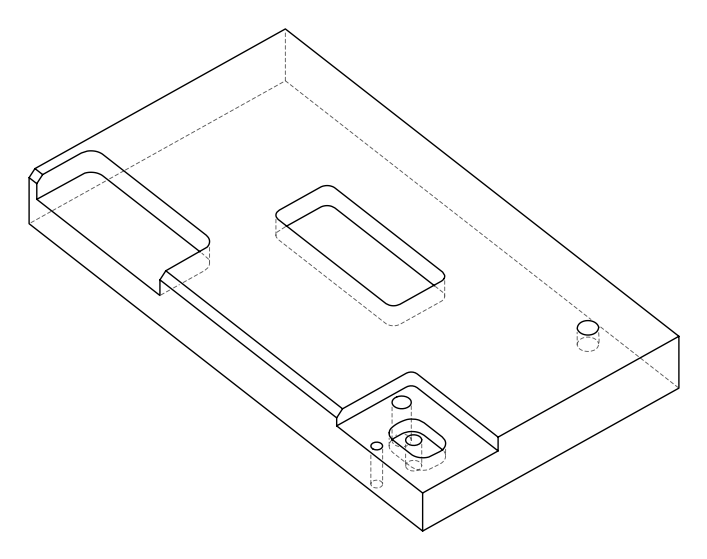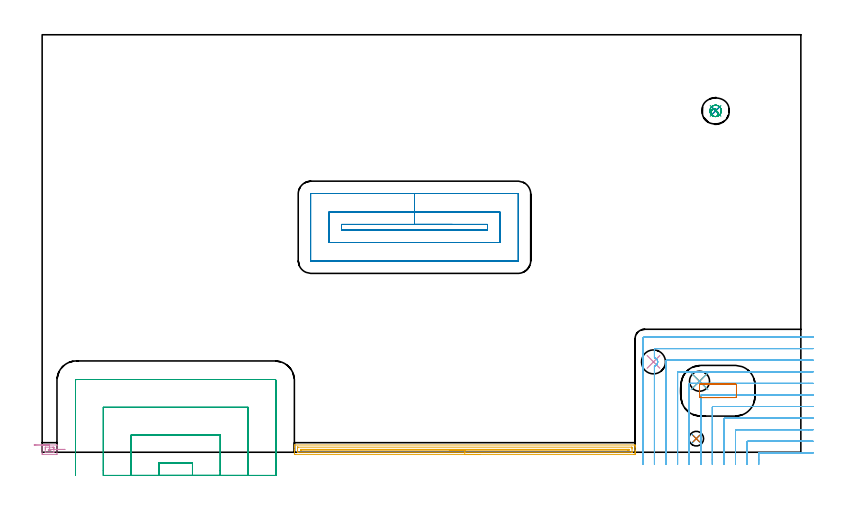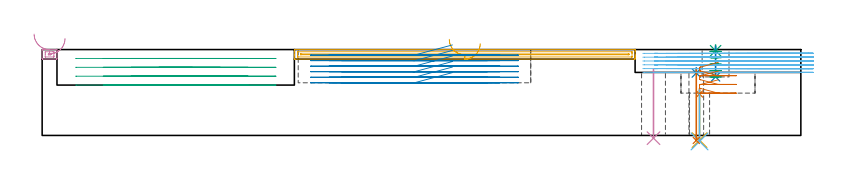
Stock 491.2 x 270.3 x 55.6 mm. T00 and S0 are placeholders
(PLAN: 15 operations, 11 tool changes, 44.6 min)
(1 SPOT_DRILL | STEP1HOLE_1 | NXT0321_9005460120000 | 0.04 min | 3083 mm3)
(2 SPOT_DRILL_1 | STEP1HOLE_2 | NXT0321_9005460120000 | 0.03 min | 1557 mm3)
(3 SPOT_DRILL_2 | STEP1POCKET | NXT0321_9005460120000 | 0.03 min | 10 mm3)
(4 INDEXABLE_INSERT_DRILL_THROUGH_HOLE_FROM_SOLID | STEP1HOLE | NXT0302_002 | 0.18 min | 10455 mm3)
(5 DRILL_THROUGH_HOLE_INTO_CENTER | STEP1HOLE_1 | NXT0301_056 | 0.14 min | 1563 mm3)
(6 DRILL_TO_ENLARGE_THROUGH_HOLE | STEP1HOLE_1 | NXT0301_101 | 0.14 min | 2702 mm3)
(7 DRILL_THROUGH_HOLE_INTO_CENTER_1 | STEP1HOLE_2 | NXT0301_066 | 0.19 min | 2918 mm3)
(8 DRILL_BLIND_HOLE_INTO_CENTER | STEP1POCKET | NXT0301_128 | 0.08 min | 1869 mm3)
(9 MILL_ROUGH_BLIND_HOLE_CONTOUR | STEP1POCKET | NXT0201_013 | Spiral | 0.79 min | 2328 mm3)
(10 AREA_MILL | FG_CHAMFER_SURFACE | UGT0205_001 | 0.39 min | 261 mm3)
(11 AREA_MILL_1 | FG_CHAMFER_SURFACE_1 | UGT0205_001 | 5.45 min | 4393 mm3)
(12 MILL_CORNER_NOTCH_RECTANGULAR | CORNER_NOTCH_RECTANGULAR | NXT0201_013 | Follow Part, ap 2.5, ae 75% | 17.16 min | 119871 mm3)
(13 MILL_RECTANGULAR_POCKET | POCKET_RECTANGULAR_STRAIGHT | UGT0201_106 | Follow Part, ap 6, ae 75% | 0.8 min | 17402 mm3)
(14 MILL_RECTANGULAR_POCKET_1 | POCKET_RECTANGULAR_STRAIGHT_1 | UGT0201_008 | Follow Part, ap 4, ae 75% | 10.63 min | 191972 mm3)
(15 MILL_SLOT | SLOT_PARTIAL_RECTANGULAR | UGT0201_106 | Follow Part, ap 6, ae 75% | 8.52 min | 207231 mm3)
(TOOL NXT0321_9005460120000 | NC Spot Drill, 142deg, 12mm, Carbide, Uncoated | D12 PA142 FL30 Z2)
(TOOL NXT0302_002 | Index. Insert Drill 15.5mm [880-D1550L20-05] | D15.5 PA176 FL78 Z2)
(TOOL NXT0301_056 | Carbide Drill 8.5mm [860.1-0850-026A1-MM 2214] | D8.5 PA140 FL47 Z2)
(TOOL NXT0301_101 | Carbide Drill 13mm [860.1-1300-104A1-MM 2214] | D13 PA140 FL123 Z2)
(TOOL NXT0301_066 | Carbide Drill 9.5mm [860.1-0950-029A1-MM 2214] | D9.5 PA140 FL47 Z2)
(TOOL NXT0301_128 | Carbide Drill 12mm [861.1-1200-036A1-GP GC34] | D12 PA150 FL37.4 Z2)
(TOOL NXT0201_013 | ENDMILL 10mm | D10 FL30 Z4)
(TOOL UGT0205_001 | Chamfer Mill 20 x 3 x 45 deg. | D20 FL50 Z2)
(TOOL UGT0201_106 | End Mill 24 mm | D24 FL25 Z2)
(TOOL UGT0201_008 | End Mill 16 mm | D16 FL32 Z4)
(OP 1 SPOT_DRILL)
G17 G21 G94 G90
T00 M6
G54
G17 G0 G90 X425.6 Y46. S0 M3
G43 Z65.6 H0
G94 G81 G98 Z26.836 F250. R30.4
G80
M5
M2
(OP 2 SPOT_DRILL_1)
G17 G21 G94 G90
T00 M6
G54
G17 G0 G90 X423.5 Y8.8 S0 M3
G43 Z65.6 H0
G94 G81 G98 Z40.391 F250. R43.8
G80
M5
M2
(OP 3 SPOT_DRILL_2)
G17 G21 G94 G90
T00 M6
G54
G17 G0 G90 X436. Y221. S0 M3
G43 Z65.6 H0
G94 G81 G98 Z54.851 F250. R58.6
G80
M5
M2
(OP 4 INDEXABLE_INSERT_DRILL_THROUGH_HOLE_FROM_SOLID)
G17 G21 G94 G90
T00 M6
G54
G17 G0 G90 X395.8 Y58.5 S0 M3
G43 Z65.6 H1
G94 G81 G98 Z-1.771 F250. R42.8
G80
M5
M2
(OP 5 DRILL_THROUGH_HOLE_INTO_CENTER)
G17 G21 G94 G90
T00 M6
G54
G17 G0 G90 X425.6 Y46. S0 M3
G43 Z65.6 H1
G94 G73 G98 Z-3.047 F250. Q7.612 R29.4
G80
M5
M2
(OP 6 DRILL_TO_ENLARGE_THROUGH_HOLE)
G17 G21 G94 G90
T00 M6
G54
G17 G0 G90 X425.6 Y46. S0 M3
G43 Z65.6 H1
G94 G81 G98 Z-3.866 F250. R29.4
G80
M5
M2
(OP 7 DRILL_THROUGH_HOLE_INTO_CENTER_1)
G17 G21 G94 G90
T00 M6
G54
G17 G0 G90 X423.5 Y8.8 S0 M3
G43 Z65.6 H1
G94 G73 G98 Z-3.229 F250. Q8.806 R42.8
G80
M5
M2
(OP 8 DRILL_BLIND_HOLE_INTO_CENTER)
G17 G21 G94 G90
T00 M6
G54
G17 G0 G90 X436. Y221. S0 M3
G43 Z65.6 H1
G94 G81 G98 Z37.9 F250. R57.6
G80
M5
M2
(OP 9 MILL_ROUGH_BLIND_HOLE_CONTOUR)
G17 G21 G94 G90
T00 M6
G54
G17 G0 G90 X436. Y221. S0 M3
G43 Z65.6 H0
Z54.46
G94 G3 X436.41 Y221.948 R0.563 F250.
X434.734 Y222.349 R1.567
X433.174 Y219.562 R2.442
X435.768 Y217.307 R2.829
X439.693 Y220.768 R3.7
X435.768 Y217.307 R-3.7
X437.73 Y219.037 R1.85
X436. Y221. R1.85
G0 Z50.32
G3 X436.41 Y221.948 R0.563
X434.734 Y222.349 R1.567
X433.174 Y219.562 R2.442
X435.768 Y217.307 R2.829
X439.693 Y220.768 R3.7
X435.768 Y217.307 R-3.7
X437.73 Y219.037 R1.85
X436. Y221. R1.85
G0 Z46.18
G3 X436.41 Y221.948 R0.563
X434.734 Y222.349 R1.567
X433.174 Y219.562 R2.442
X435.768 Y217.307 R2.829
X439.693 Y220.768 R3.7
X435.768 Y217.307 R-3.7
X437.73 Y219.037 R1.85
X436. Y221. R1.85
G0 Z42.04
G3 X436.41 Y221.948 R0.563
X434.734 Y222.349 R1.567
X433.174 Y219.562 R2.442
X435.768 Y217.307 R2.829
X439.693 Y220.768 R3.7
X435.768 Y217.307 R-3.7
X437.73 Y219.037 R1.85
X436. Y221. R1.85
G0 Z37.9
G3 X436.41 Y221.948 R0.563
X434.734 Y222.349 R1.567
X433.174 Y219.562 R2.442
X435.768 Y217.307 R2.829
X439.693 Y220.768 R3.7
X435.768 Y217.307 R-3.7
X437.73 Y219.037 R1.85
X436. Y221. R1.85
G0 Z65.6
M5
M2
(OP 10 AREA_MILL)
G17 G21 G94 G90
T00 M6
G54
G17 G0 G90 X-5.2 Y4.7 S1061 M3
G43 Z65.6 H0
G94 G1 X-5.162 Z64.728 F250.
X-5.048 Z63.863
X-4.859 Z63.012
X-4.597 Z62.18
X-4.263 Z61.374
X-3.86 Z60.6
X-3.392 Z59.864
X-2.86 Z59.172
X-2.271 Z58.529
X-1.628 Z57.939
X-0.936 Z57.408
X-0.2 Z56.94
X0.574 Z56.537
X1.38 Z56.203
X2.212 Z55.941
X3.064 Z55.752
X3.928 Z55.638
X4.8 Z55.6
X9.192
X9.3 Y4.699 Z55.599
X9.59 Y4.693 Z55.593
X9.6 Y4.288 Z55.187
Y-1.108 Z49.792
X9.59 Y-1.492 Z49.405
X9.404 Y-1.5 Z49.4
X0.408
X0.195 Y-1.498 Z49.402
X0.01 Y-1.492 Z49.406
X0. Y-1.107 Z49.793
Y-1.077 Z49.823
Y4.277 Z55.177
X0.01 Y4.693 Z55.593
X0.408 Y4.7 Z55.6
X4.8
Y3.286 Z54.186
X6.634
X7.435 Y3.284 Z54.184
X7.535 Y3.282 Z54.182
X7.576 Y3.279 Z54.179
X7.59 Y3.143 Z54.043
X7.598 Y2.813 Z53.713
X7.6 Y2.647 Z53.547
Y0.553 Z51.453
X7.598 Y0.387 Z51.287
X7.59 Y0.057 Z50.957
X7.576 Y-0.079 Z50.821
X7.535 Y-0.082 Z50.818
X7.435 Y-0.085 Z50.815
X2.165
X2.085 Y-0.084 Z50.816
X2.016 Y-0.079 Z50.821
X2.004 Y-0.058 Z50.842
X2.002 Y-0.049 Z50.851
X2. Y0.002 Z50.902
Y1.766 Z52.666
Y2.647 Z53.547
X2.002 Y2.813 Z53.713
X2.01 Y3.143 Z54.043
X2.024 Y3.279 Z54.179
X2.065 Y3.282 Z54.182
X2.165 Y3.285 Z54.185
X4.8 Y3.286 Z54.186
Y1.871 Z52.771
X5.41 Y1.87 Z52.77
X5.527 Y1.867 Z52.767
X5.564 Y1.865 Z52.765
X5.59 Y1.856 Z52.756
X5.594 Y1.8 Z52.7
X5.599 Y1.68 Z52.58
Y1.6 Z52.5
X5.593 Y1.399 Z52.299
X5.59 Y1.351 Z52.251
X5.58 Y1.335 Z52.235
X5.521 Y1.333 Z52.233
X5.341 Y1.331 Z52.231
X5.07 Y1.329 Z52.229
X4.8
X4.53
X4.259 Y1.331 Z52.231
X4.079 Y1.333 Z52.233
X4.02 Y1.335 Z52.235
X4.01 Y1.351 Z52.251
X4.007 Y1.399 Z52.299
X4.004 Y1.6 Z52.5
X4.007 Y1.801 Z52.701
X4.01 Y1.849 Z52.749
X4.02 Y1.865 Z52.765
X4.079 Y1.867 Z52.767
X4.259 Y1.869 Z52.769
X4.53 Y1.871 Z52.771
X4.8
X5.672 Y1.872 Z52.81
X6.536 Z52.924
X7.388 Z53.113
X8.22 Y1.873 Z53.376
X9.026 Z53.71
X9.799 Z54.113
X10.535 Y1.874 Z54.582
X11.227 Z55.114
X11.87 Z55.703
X12.459 Y1.875 Z56.347
X12.99 Z57.039
X13.458 Z57.775
X13.861 Z58.549
X14.194 Z59.355
X14.456 Z60.187
X14.645 Y1.876 Z61.039
X14.758 Z61.904
X14.796 Z62.776
G0 Z65.6
M5
M2
(OP 11 AREA_MILL_1)
G17 G21 G94 G90
T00 M6
G54
G17 G0 G90 X283.6 Y-1.5 S1061 M3
G43 Z65.6 H0
Z59.4
G94 G1 X283.562 Z58.528 F250.
X283.448 Z57.664
X283.259 Z56.812
X282.997 Z55.98
X282.663 Z55.174
X282.26 Z54.4
X281.791 Z53.664
X281.26 Z52.972
X280.671 Z52.329
X280.028 Z51.74
X279.336 Z51.209
X278.6 Z50.74
X277.826 Z50.337
X277.02 Z50.003
X276.188 Z49.741
X275.336 Z49.552
X274.472 Z49.438
X273.6 Z49.4
X163.898 Y-1.499 Z49.401
X163.443 Y-1.495 Z49.403
X163.309 Y-1.491 Z49.405
X163.3 Y-1.045 Z49.851
Y0.718 Z51.613
Y1.3 Z52.198
Y1.6 Z52.497
Y3.363 Z54.258
Y3.963 Z54.862
Y4.245 Z55.144
X163.301 Y4.392 Z55.291
X163.31 Y4.694 Z55.593
X163.452 Y4.7 Z55.6
X383.748
X383.89 Y4.694 Z55.593
X383.9 Y4.391 Z55.29
Y3.963 Z54.862
Y3.363 Z54.258
Y1.3 Z52.198
Y0.718 Z51.613
Y0.128 Z51.023
Y-0.163 Z50.732
Y-0.754 Z50.142
X383.897 Y-1.045 Z49.851
X383.891 Y-1.491 Z49.405
X383.757 Y-1.495 Z49.403
X383.302 Y-1.5 Z49.4
X273.6
Y-0.086 Z50.814
X165.681 Y-0.085 Z50.815
X165.601 Y-0.084 Z50.816
X165.319 Y-0.079 Z50.821
X165.31 Y0.012 Z50.912
X165.303 Y0.211 Z51.111
X165.301 Y0.718 Z51.618
X165.3 Y1.095 Z51.995
X165.301 Y2.857 Z53.757
X165.308 Y3.235 Z54.135
X165.31 Y3.28 Z54.18
X165.327 Y3.281 Z54.181
X165.376 Y3.284 Z54.184
X165.478 Y3.285 Z54.185
X165.681 Y3.286 Z54.186
X381.519 Y3.285 Z54.185
X381.599 Y3.284 Z54.184
X381.881 Y3.279 Z54.179
X381.89 Y3.188 Z54.088
X381.897 Y2.989 Z53.889
X381.899 Y2.482 Z53.382
X381.9 Y2.105 Z53.005
X381.899 Y0.343 Z51.243
X381.892 Y-0.035 Z50.865
X381.89 Y-0.08 Z50.82
X381.873 Y-0.081 Z50.819
X381.824 Y-0.084 Z50.816
X381.722 Y-0.085 Z50.815
X381.519 Y-0.086 Z50.814
X273.6
Y1.328 Z52.228
X167.74 Y1.329 Z52.229
X167.465 Y1.33 Z52.23
X167.374 Y1.332 Z52.232
X167.31 Y1.335 Z52.235
X167.306 Y1.437 Z52.337
X167.302 Y1.6 Z52.5
X167.301 Y1.762 Z52.662
X167.305 Y1.817 Z52.717
X167.31 Y1.857 Z52.757
X167.331 Y1.865 Z52.765
X167.465 Y1.867 Z52.767
X168.083 Y1.871 Z52.771
X379.46
X379.735 Y1.87 Z52.77
X379.826 Y1.868 Z52.768
X379.89 Y1.865 Z52.765
X379.894 Y1.763 Z52.663
X379.898 Y1.6 Z52.5
X379.899 Y1.438 Z52.338
X379.895 Y1.383 Z52.283
X379.89 Y1.343 Z52.243
X379.869 Y1.335 Z52.235
X379.735 Y1.333 Z52.233
X379.117 Y1.329 Z52.229
X273.6 Y1.328 Z52.228
X272.728 Z52.267
X271.863 Z52.38
X271.012 Z52.569
X270.18 Z52.832
X269.374 Z53.165
X268.6 Z53.568
X267.864 Z54.037
X267.172 Z54.568
X266.529 Z55.157
X265.94 Z55.801
X265.408 Z56.493
X264.94 Z57.228
X264.537 Z58.002
X264.203 Z58.808
X263.941 Z59.64
X263.752 Z60.492
X263.638 Z61.357
X263.6 Z62.228
G0 Z65.6
M5
M2
(OP 12 MILL_CORNER_NOTCH_RECTANGULAR)
G17 G21 G94 G90
T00 M6
G54
G17 G0 G90 X499.184 Y-0.4 S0 M3
G43 Z65.6 H0
Z53.133
G94 G1 X496.184 F250.
X464.394 F500.
G3 X463.9 Y-0.894 R0.5
G1 Y-5.
Y-8. F250.
G0 Z65.6
X499.2 Y7.1
Z53.133
G1 X496.2
X456.895 F500.
G3 X456.4 Y6.605 R0.5
G1 Y-5.
Y-8. F250.
G0 Z65.6
X499.2 Y14.6
Z53.133
G1 X496.2
X449.395 F500.
G3 X448.9 Y14.105 R0.5
G1 Y-5.
Y-8. F250.
G0 Z65.6
X499.2 Y22.1
Z53.133
G1 X496.2
X441.895 F500.
G3 X441.4 Y21.605 R0.5
G1 Y-5.
Y-8. F250.
G0 Z65.6
X499.2 Y29.6
Z53.133
G1 X496.2
X434.395 F500.
G3 X433.9 Y29.105 R0.5
G1 Y-5.
Y-8. F250.
G0 Z65.6
X499.2 Y37.1
Z53.133
G1 X496.2
X426.896 F500.
G3 X426.4 Y36.604 R0.5
G1 Y-5.
Y-8. F250.
G0 Z65.6
X499.2 Y44.6
Z53.133
G1 X496.2
X426.093 F500.
X426.013 Y44.574
G2 X425.805 Y44.53 R1.486
X425.103 Y44.6 R1.486
G1 X419.396
G3 X418.9 Y44.104 R0.5
G1 Y-5.
Y-8. F250.
G0 Z65.6
X499.2 Y52.1
Z53.133
G1 X496.2
X411.896 F500.
G3 X411.4 Y51.604 R0.5
G1 Y-5.
Y-8. F250.
G0 Z65.6
X499.2 Y59.6
Z53.133
G1 X496.2
X404.396 F500.
G3 X403.9 Y59.104 R0.5
G1 Y-5.
Y-8. F250.
G0 Z65.6
X499.2 Y67.1
Z53.133
G1 X496.2
X396.896 F500.
G3 X396.4 Y66.604 R0.5
G1 Y61.175
G2 X396.826 Y61.046 R2.795
G1 X397.349 Y60.768
G2 X398.024 Y60.109 R2.878
G1 X398.302 Y59.622
G2 X398.419 Y57.689 R2.846
X398.294 Y57.349 R2.846
G1 X397.98 Y56.835
X397.68 Y56.499
X397.278 Y56.194
G2 X396.4 Y55.829 R2.765
G1 Y-5.
Y-8. F250.
G0 Z65.6
X499.2 Y74.6
Z53.133
G1 X496.2
X390. F500.
G3 X388.9 Y73.5 R1.1
G1 Y-5.
Y-8. F250.
G0 Z65.6
X499.184 Y-0.4
Z50.667
G1 X496.184
X464.394 F500.
G3 X463.9 Y-0.894 R0.5
G1 Y-5.
Y-8. F250.
G0 Z65.6
X499.2 Y7.1
Z50.667
G1 X496.2
X456.895 F500.
G3 X456.4 Y6.605 R0.5
G1 Y-5.
Y-8. F250.
G0 Z65.6
X499.2 Y14.6
Z50.667
G1 X496.2
X449.395 F500.
G3 X448.9 Y14.105 R0.5
G1 Y-5.
Y-8. F250.
G0 Z65.6
X499.2 Y22.1
Z50.667
G1 X496.2
X441.895 F500.
G3 X441.4 Y21.605 R0.5
G1 Y-5.
Y-8. F250.
G0 Z65.6
X499.2 Y29.6
Z50.667
G1 X496.2
X434.395 F500.
G3 X433.9 Y29.105 R0.5
G1 Y-5.
Y-8. F250.
G0 Z65.6
X499.2 Y37.1
Z50.667
G1 X496.2
X426.896 F500.
G3 X426.4 Y36.604 R0.5
G1 Y-5.
Y-8. F250.
G0 Z65.6
X499.2 Y44.6
Z50.667
G1 X496.2
X426.093 F500.
X426.013 Y44.574
G2 X425.103 Y44.6 R1.486
G1 X419.396
G3 X418.9 Y44.104 R0.5
G1 Y-5.
Y-8. F250.
G0 Z65.6
X499.2 Y52.1
Z50.667
G1 X496.2
X411.896 F500.
G3 X411.4 Y51.604 R0.5
G1 Y-5.
Y-8. F250.
G0 Z65.6
X499.2 Y59.6
Z50.667
G1 X496.2
X404.396 F500.
G3 X403.9 Y59.104 R0.5
G1 Y-5.
Y-8. F250.
G0 Z65.6
X499.2 Y67.1
Z50.667
G1 X496.2
X396.896 F500.
G3 X396.4 Y66.604 R0.5
G1 Y61.175
G2 X396.826 Y61.046 R2.795
G1 X397.349 Y60.768
G2 X398.024 Y60.109 R2.878
G1 X398.302 Y59.622
G2 X398.294 Y57.349 R2.846
G1 X397.98 Y56.835
X397.68 Y56.499
X397.278 Y56.194
G2 X396.4 Y55.829 R2.765
G1 Y-5.
Y-8. F250.
G0 Z65.6
X499.2 Y74.6
Z50.667
G1 X496.2
X390. F500.
G3 X388.9 Y73.5 R1.1
G1 Y-5.
Y-8. F250.
G0 Z65.6
X499.184 Y-0.4
Z48.2
G1 X496.184
X464.394 F500.
G3 X463.9 Y-0.894 R0.5
G1 Y-5.
Y-8. F250.
G0 Z65.6
X499.2 Y7.1
Z48.2
G1 X496.2
X456.895 F500.
G3 X456.4 Y6.605 R0.5
G1 Y-5.
Y-8. F250.
G0 Z65.6
X499.2 Y14.6
Z48.2
G1 X496.2
X449.395 F500.
G3 X448.9 Y14.105 R0.5
G1 Y-5.
Y-8. F250.
G0 Z65.6
X499.2 Y22.1
Z48.2
G1 X496.2
X441.895 F500.
G3 X441.4 Y21.605 R0.5
G1 Y-5.
Y-8. F250.
G0 Z65.6
X499.2 Y29.6
Z48.2
G1 X496.2
X434.395 F500.
G3 X433.9 Y29.105 R0.5
G1 Y-5.
Y-8. F250.
G0 Z65.6
X499.2 Y37.1
Z48.2
G1 X496.2
X426.896 F500.
G3 X426.4 Y36.604 R0.5
G1 Y-5.
Y-8. F250.
G0 Z65.6
X499.2 Y44.6
Z48.2
G1 X496.2
X426.093 F500.
X426.013 Y44.574
G2 X425.353 Y44.535 R1.486
X425.104 Y44.6 R1.484
G1 X419.396
G3 X418.9 Y44.104 R0.5
G1 Y-5.
Y-8. F250.
G0 Z65.6
X499.2 Y52.1
Z48.2
G1 X496.2
X411.896 F500.
G3 X411.4 Y51.604 R0.5
G1 Y-5.
Y-8. F250.
G0 Z65.6
X499.2 Y59.6
Z48.2
G1 X496.2
X404.396 F500.
G3 X403.9 Y59.104 R0.5
G1 Y-5.
Y-8. F250.
G0 Z65.6
X499.2 Y67.1
Z48.2
G1 X496.2
X396.896 F500.
G3 X396.4 Y66.604 R0.5
G1 Y61.175
G2 X396.826 Y61.046 R2.795
G1 X397.349 Y60.768
G2 X397.617 Y60.556 R2.878
X398.023 Y60.11 R2.878
G1 X398.304 Y59.618
G2 X398.371 Y57.541 R2.846
X398.294 Y57.349 R2.846
G1 X397.98 Y56.835
X397.68 Y56.499
X397.276 Y56.193
G2 X396.9 Y55.993 R2.762
X396.4 Y55.829 R2.765
G1 Y-5.
Y-8. F250.
G0 Z65.6
X499.2 Y74.6
Z48.2
G1 X496.2
X390. F500.
G3 X388.9 Y73.5 R1.1
G1 Y-5.
Y-8. F250.
G0 Z65.6
X499.184 Y-0.4
Z45.733
G1 X496.184
X464.394 F500.
G3 X463.9 Y-0.894 R0.5
G1 Y-5.
Y-8. F250.
G0 Z65.6
X499.2 Y7.1
Z45.733
G1 X496.2
X456.895 F500.
G3 X456.4 Y6.605 R0.5
G1 Y-5.
Y-8. F250.
G0 Z65.6
X499.2 Y14.6
Z45.733
G1 X496.2
X449.395 F500.
G3 X448.9 Y14.105 R0.5
G1 Y-5.
Y-8. F250.
G0 Z65.6
X499.2 Y22.1
Z45.733
G1 X496.2
X441.895 F500.
G3 X441.4 Y21.605 R0.5
G1 Y-5.
Y-8. F250.
G0 Z65.6
X499.2 Y29.6
Z45.733
G1 X496.2
X434.395 F500.
G3 X433.9 Y29.105 R0.5
G1 Y-5.
Y-8. F250.
G0 Z65.6
X499.2 Y37.1
Z45.733
G1 X496.2
X426.896 F500.
G3 X426.4 Y36.604 R0.5
G1 Y-5.
Y-8. F250.
G0 Z65.6
X499.2 Y44.6
Z45.733
G1 X496.2
X426.093 F500.
X426.013 Y44.574
G2 X425.353 Y44.535 R1.486
X425.104 Y44.6 R1.484
G1 X419.396
G3 X418.9 Y44.104 R0.5
G1 Y-5.
Y-8. F250.
G0 Z65.6
X499.2 Y52.1
Z45.733
G1 X496.2
X411.896 F500.
G3 X411.4 Y51.604 R0.5
G1 Y-5.
Y-8. F250.
G0 Z65.6
X499.2 Y59.6
Z45.733
G1 X496.2
X404.396 F500.
G3 X403.9 Y59.104 R0.5
G1 Y-5.
Y-8. F250.
G0 Z65.6
X499.2 Y67.1
Z45.733
G1 X496.2
X396.896 F500.
G3 X396.4 Y66.604 R0.5
G1 Y61.175
G2 X396.826 Y61.046 R2.795
G1 X397.349 Y60.768
G2 X397.617 Y60.556 R2.878
X398.023 Y60.11 R2.878
G1 X398.304 Y59.618
G2 X398.371 Y57.541 R2.846
X398.294 Y57.349 R2.846
G1 X397.98 Y56.835
X397.68 Y56.499
X397.276 Y56.193
G2 X396.9 Y55.993 R2.762
X396.4 Y55.829 R2.765
G1 Y-5.
Y-8. F250.
G0 Z65.6
X499.2 Y74.6
Z45.733
G1 X496.2
X390. F500.
G3 X388.9 Y73.5 R1.1
G1 Y-5.
Y-8. F250.
G0 Z65.6
X499.184 Y-0.4
Z43.267
G1 X496.184
X464.394 F500.
G3 X463.9 Y-0.894 R0.5
G1 Y-5.
Y-8. F250.
G0 Z65.6
X499.2 Y7.1
Z43.267
G1 X496.2
X456.895 F500.
G3 X456.4 Y6.605 R0.5
G1 Y-5.
Y-8. F250.
G0 Z65.6
X499.2 Y14.6
Z43.267
G1 X496.2
X449.395 F500.
G3 X448.9 Y14.105 R0.5
G1 Y-5.
Y-8. F250.
G0 Z65.6
X499.2 Y22.1
Z43.267
G1 X496.2
X441.895 F500.
G3 X441.4 Y21.605 R0.5
G1 Y-5.
Y-8. F250.
G0 Z65.6
X499.2 Y29.6
Z43.267
G1 X496.2
X434.395 F500.
G3 X433.9 Y29.105 R0.5
G1 Y-5.
Y-8. F250.
G0 Z65.6
X499.2 Y37.1
Z43.267
G1 X496.2
X426.896 F500.
G3 X426.4 Y36.604 R0.5
G1 Y-5.
Y-8. F250.
G0 Z65.6
X499.2 Y44.6
Z43.267
G1 X496.2
X426.093 F500.
X426.013 Y44.574
G2 X425.103 Y44.6 R1.486
G1 X419.396
G3 X418.9 Y44.104 R0.5
G1 Y-5.
Y-8. F250.
G0 Z65.6
X499.2 Y52.1
Z43.267
G1 X496.2
X411.896 F500.
G3 X411.4 Y51.604 R0.5
G1 Y-5.
Y-8. F250.
G0 Z65.6
X499.2 Y59.6
Z43.267
G1 X496.2
X404.396 F500.
G3 X403.9 Y59.104 R0.5
G1 Y-5.
Y-8. F250.
G0 Z65.6
X499.2 Y67.1
Z43.267
G1 X496.2
X396.896 F500.
G3 X396.4 Y66.604 R0.5
G1 Y61.175
G2 X396.826 Y61.046 R2.795
G1 X397.349 Y60.768
G2 X398.024 Y60.109 R2.878
G1 X398.302 Y59.622
G2 X398.294 Y57.349 R2.846
G1 X397.98 Y56.835
X397.68 Y56.499
X397.278 Y56.194
G2 X396.4 Y55.829 R2.765
G1 Y-5.
Y-8. F250.
G0 Z65.6
X499.2 Y74.6
Z43.267
G1 X496.2
X390. F500.
G3 X388.9 Y73.5 R1.1
G1 Y-5.
Y-8. F250.
G0 Z65.6
X499.184 Y-0.4
Z40.8
G1 X496.184
X464.394 F500.
G3 X463.9 Y-0.894 R0.5
G1 Y-5.
Y-8. F250.
G0 Z65.6
X499.2 Y7.1
Z40.8
G1 X496.2
X456.895 F500.
G3 X456.4 Y6.605 R0.5
G1 Y-5.
Y-8. F250.
G0 Z65.6
X499.2 Y14.6
Z40.8
G1 X496.2
X449.395 F500.
G3 X448.9 Y14.105 R0.5
G1 Y-5.
Y-8. F250.
G0 Z65.6
X499.2 Y22.1
Z40.8
G1 X496.2
X441.895 F500.
G3 X441.4 Y21.605 R0.5
G1 Y-5.
Y-8. F250.
G0 Z65.6
X499.2 Y29.6
Z40.8
G1 X496.2
X434.395 F500.
G3 X433.9 Y29.105 R0.5
G1 Y-5.
Y-8. F250.
G0 Z65.6
X499.2 Y37.1
Z40.8
G1 X496.2
X426.896 F500.
G3 X426.4 Y36.604 R0.5
G1 Y-5.
Y-8. F250.
G0 Z65.6
X499.2 Y44.6
Z40.8
G1 X496.2
X426.093 F500.
X426.013 Y44.574
G2 X425.103 Y44.6 R1.486
G1 X419.396
G3 X418.9 Y44.104 R0.5
G1 Y-5.
Y-8. F250.
G0 Z65.6
X499.2 Y52.1
Z40.8
G1 X496.2
X411.896 F500.
G3 X411.4 Y51.604 R0.5
G1 Y-5.
Y-8. F250.
G0 Z65.6
X499.2 Y59.6
Z40.8
G1 X496.2
X404.396 F500.
G3 X403.9 Y59.104 R0.5
G1 Y-5.
Y-8. F250.
G0 Z65.6
X499.2 Y67.1
Z40.8
G1 X496.2
X396.896 F500.
G3 X396.4 Y66.604 R0.5
G1 Y61.175
G2 X396.826 Y61.046 R2.795
G1 X397.349 Y60.768
G2 X398.024 Y60.109 R2.878
G1 X398.302 Y59.622
G2 X398.294 Y57.349 R2.846
G1 X397.98 Y56.835
X397.68 Y56.499
X397.278 Y56.194
G2 X396.4 Y55.829 R2.765
G1 Y-5.
Y-8. F250.
G0 Z65.6
X499.2 Y74.6
Z40.8
G1 X496.2
X390. F500.
G3 X388.9 Y73.5 R1.1
G1 Y-5.
Y-8. F250.
G0 Z65.6
M5
M2
(OP 13 MILL_RECTANGULAR_POCKET)
G17 G21 G94 G90
T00 M6
G54
G17 G0 G90 X437.773 Y44.2 S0 M3
G43 Z65.6 H0
Z47.32
G94 G1 X426.4 Z44.273 F250.
X426.31 Z44.249
X426.101 Y44.147 Z44.191
X425.912 Y44.041 Z44.133
X425.759 Y43.888 Z44.075
X425.653 Y43.699 Z44.017
X425.6 Y43.49 Z43.959
Y36.11 Z41.981
X425.653 Y35.901 Z41.923
X425.759 Y35.712 Z41.865
X425.912 Y35.559 Z41.808
X426.101 Y35.453 Z41.75
X426.31 Y35.4 Z41.692
X426.4 Z41.668
X437.55 Z38.68
X448.7 F500.
G3 X449.5 Y36.2 R0.8
G1 Y43.4
G3 X448.7 Y44.2 R0.8
G1 X426.4
G3 X425.6 Y43.4 R0.8
G1 Y36.2
G3 X426.4 Y35.4 R0.8
G1 X437.55
X438.55
G0 X437.773 Y44.2 Z41.68
G1 X426.4 Z38.633 F250.
X426.31 Z38.609
X426.101 Y44.147 Z38.551
X425.912 Y44.041 Z38.493
X425.759 Y43.888 Z38.435
X425.653 Y43.699 Z38.377
X425.6 Y43.49 Z38.319
Y36.11 Z36.341
X425.653 Y35.901 Z36.283
X425.759 Y35.712 Z36.226
X425.912 Y35.559 Z36.168
X426.101 Y35.453 Z36.11
X426.31 Y35.4 Z36.052
X426.4 Z36.028
X437.55 Z33.04
X448.7 F500.
G3 X449.5 Y36.2 R0.8
G1 Y43.4
G3 X448.7 Y44.2 R0.8
G1 X426.4
G3 X425.6 Y43.4 R0.8
G1 Y36.2
G3 X426.4 Y35.4 R0.8
G1 X437.55
X438.55
G0 X437.773 Y44.2 Z36.04
G1 X426.4 Z32.993 F250.
X426.31 Z32.969
X426.101 Y44.147 Z32.911
X425.912 Y44.041 Z32.853
X425.759 Y43.888 Z32.795
X425.653 Y43.699 Z32.737
X425.6 Y43.49 Z32.679
Y36.11 Z30.701
X425.653 Y35.901 Z30.644
X425.759 Y35.712 Z30.586
X425.912 Y35.559 Z30.528
X426.101 Y35.453 Z30.47
X426.31 Y35.4 Z30.412
X426.4 Z30.388
X437.55 Z27.4
X448.7 F500.
G3 X449.5 Y36.2 R0.8
G1 Y43.4
G3 X448.7 Y44.2 R0.8
G1 X426.4
G3 X425.6 Y43.4 R0.8
G1 Y36.2
G3 X426.4 Y35.4 R0.8
G1 X437.55
X438.55
G0 Z65.6
M5
M2
(OP 14 MILL_RECTANGULAR_POCKET_1)
G17 G21 G94 G90
T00 M6
G54
G17 G0 G90 X265.619 Y147.5 S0 M3
G43 Z65.6 H0
Z58.6
G94 G1 X241.05 Z52.017 F250.
X193.8 F500.
Y143.8
X288.3
Y147.5
X241.05
Y155.5
X185.8
Y135.8
X296.3
Y155.5
X241.05
Y167.5
X174.1
G3 X173.8 Y167.2 R0.3
G1 Y124.1
G3 X174.1 Y123.8 R0.3
G1 X308.
G3 X308.3 Y124.1 R0.3
G1 Y167.2
G3 X308. Y167.5 R0.3
G1 X241.05
X240.05
G0 X265.619 Y147.5 Z55.017
G1 X241.05 Z48.433 F250.
X193.8 F500.
Y143.8
X288.3
Y147.5
X241.05
Y155.5
X185.8
Y135.8
X296.3
Y155.5
X241.05
Y167.5
X174.1
G3 X173.8 Y167.2 R0.3
G1 Y124.1
G3 X174.1 Y123.8 R0.3
G1 X308.
G3 X308.3 Y124.1 R0.3
G1 Y167.2
G3 X308. Y167.5 R0.3
G1 X241.05
X240.05
G0 X265.619 Y147.5 Z51.433
G1 X241.05 Z44.85 F250.
X193.8 F500.
Y143.8
X288.3
Y147.5
X241.05
Y155.5
X185.8
Y135.8
X296.3
Y155.5
X241.05
Y167.5
X174.1
G3 X173.8 Y167.2 R0.3
G1 Y124.1
G3 X174.1 Y123.8 R0.3
G1 X308.
G3 X308.3 Y124.1 R0.3
G1 Y167.2
G3 X308. Y167.5 R0.3
G1 X241.05
X240.05
G0 X265.619 Y147.5 Z47.85
G1 X241.05 Z41.267 F250.
X193.8 F500.
Y143.8
X288.3
Y147.5
X241.05
Y155.5
X185.8
Y135.8
X296.3
Y155.5
X241.05
Y167.5
X174.1
G3 X173.8 Y167.2 R0.3
G1 Y124.1
G3 X174.1 Y123.8 R0.3
G1 X308.
G3 X308.3 Y124.1 R0.3
G1 Y167.2
G3 X308. Y167.5 R0.3
G1 X241.05
X240.05
G0 X265.619 Y147.5 Z44.267
G1 X241.05 Z37.683 F250.
X193.8 F500.
Y143.8
X288.3
Y147.5
X241.05
Y155.5
X185.8
Y135.8
X296.3
Y155.5
X241.05
Y167.5
X174.1
G3 X173.8 Y167.2 R0.3
G1 Y124.1
G3 X174.1 Y123.8 R0.3
G1 X308.
G3 X308.3 Y124.1 R0.3
G1 Y167.2
G3 X308. Y167.5 R0.3
G1 X241.05
X240.05
G0 X265.619 Y147.5 Z40.683
G1 X241.05 Z34.1 F250.
X193.8 F500.
Y143.8
X288.3
Y147.5
X241.05
Y155.5
X185.8
Y135.8
X296.3
Y155.5
X241.05
Y167.5
X174.1
G3 X173.8 Y167.2 R0.3
G1 Y124.1
G3 X174.1 Y123.8 R0.3
G1 X308.
G3 X308.3 Y124.1 R0.3
G1 Y167.2
G3 X308. Y167.5 R0.3
G1 X241.05
X240.05
G0 Z65.6
M5
M2
(OP 15 MILL_SLOT)
G17 G21 G94 G90
T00 M6
G54
G17 G0 G90 X97.3 Y-15. S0 M3
G43 Z65.6 H0
Z49.85
G94 G1 Y-12. F250.
Y-6.9 F500.
X75.6
Y-12.
Y-15. F250.
X115.3
Y-12.
Y11.1 F500.
X57.6
Y-12.
Y-15. F250.
X133.3
Y-12.
Y29.1 F500.
X39.6
Y-12.
Y-15. F250.
X151.3
Y-12.
Y46.5 F500.
G3 X150.7 Y47.1 R0.6
G1 X22.2
G3 X21.6 Y46.5 R0.6
G1 Y-12.
Y-15. F250.
G0 X97.3 Z44.1
G1 Y-12.
Y-6.9 F500.
X75.6
Y-12.
Y-15. F250.
X115.3
Y-12.
Y11.1 F500.
X57.6
Y-12.
Y-15. F250.
X133.3
Y-12.
Y29.1 F500.
X39.6
Y-12.
Y-15. F250.
X151.3
Y-12.
Y46.5 F500.
G3 X150.7 Y47.1 R0.6
G1 X22.2
G3 X21.6 Y46.5 R0.6
G1 Y-12.
Y-15. F250.
G0 X97.3 Z38.35
G1 Y-12.
Y-6.9 F500.
X75.6
Y-12.
Y-15. F250.
X115.3
Y-12.
Y11.1 F500.
X57.6
Y-12.
Y-15. F250.
X133.3
Y-12.
Y29.1 F500.
X39.6
Y-12.
Y-15. F250.
X151.3
Y-12.
Y46.5 F500.
G3 X150.7 Y47.1 R0.6
G1 X22.2
G3 X21.6 Y46.5 R0.6
G1 Y-12.
Y-15. F250.
G0 X97.3 Z32.6
G1 Y-12.
Y-6.9 F500.
X75.6
Y-12.
Y-15. F250.
X115.3
Y-12.
Y11.1 F500.
X57.6
Y-12.
Y-15. F250.
X133.3
Y-12.
Y29.1 F500.
X39.6
Y-12.
Y-15. F250.
X151.3
Y-12.
Y46.5 F500.
G3 X150.7 Y47.1 R0.6
G1 X22.2
G3 X21.6 Y46.5 R0.6
G1 Y-12.
Y-15. F250.
G0 Z65.6
M5
M2
